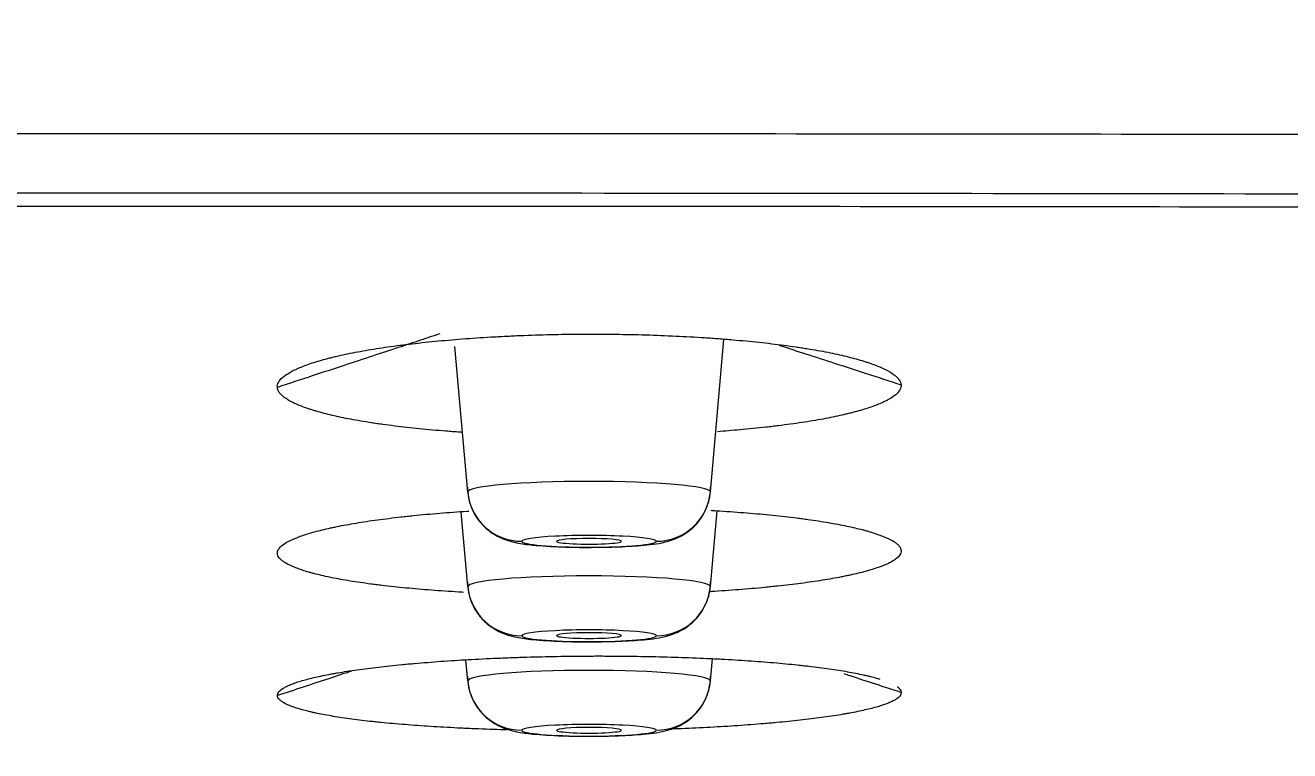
# Model space of a CAD drawing. Header units: millimetres. Extents: x 2433 to 4809, y -10272 to -6912.
# Drawn here: x 3193.61 to 3216.92, y -8008.77 to -7995.39 of the extents above; entities that cross this region are included whole.
import ezdxf

# ---------------------------------------------------------------- set-up
doc = ezdxf.new("R2010")
doc.units = ezdxf.units.MM
doc.layers.add('DIM', color=3, linetype='Continuous', lineweight=13)
doc.styles.add('ARIAL', font='arial.ttf')
doc.dimstyles.get("Standard").update_dxf_attribs({"dimtxt": 15, "dimasz": 15, "dimexe": 0.18, "dimexo": 0.0625, "dimgap": 4, "dimtad": 0, "dimtih": 1, "dimtoh": 1, "dimdec": 1, "dimdsep": 46, "dimtxsty": 'ARIAL', "dimcen": 0, "dimclrd": 3, "dimclre": 3, "dimclrt": 3, "dimadec": 0, "dimazin": 0, "dimtfac": 1, "dimtdec": 1, "dimtofl": 0, "dimtmove": 0, "dimatfit": 3, "dimfxl": 1, "dimtolj": 1, "dimtzin": 0, "dimarcsym": 0})

# ---------------------------------------------------------------- blocks, each defined once
blk = doc.blocks.new('*D42')
at = {"layer": 'Defpoints', "color": 0, "transparency": 16777216}
for p in [(3059.213, -8001.692), (3328.879, -8001.779), (3328.879, -8072.058)]:
    blk.add_point(p, dxfattribs=at)
at = {"layer": 'DIM', "color": 3, "lineweight": -2, "transparency": 16777216}
for p, q in [((3059.213, -8001.755), (3059.213, -8072.238)), ((3328.879, -8001.842), (3328.879, -8072.238)), ((3077.213, -8072.058), (3310.879, -8072.058)), ((3328.879, -8072.058), (3357.395, -8072.058))]:
    blk.add_line(p, q, dxfattribs=at)
at = {"layer": 'DIM', "color": 3, "transparency": 16777216}
for points in [[(3077.213, -8069.058), (3077.213, -8075.058), (3059.213, -8072.058)], [(3310.879, -8069.058), (3310.879, -8075.058), (3328.879, -8072.058)]]:
    blk.add_solid(points, dxfattribs=at)
at = {"layer": 'DIM', "color": 3, "transparency": 16777216, "insert": (3382.403, -8072.058), "char_height": 18, "attachment_point": 5, "style": 'ARIAL'}
blk.add_mtext('\\A1;270', dxfattribs=at)
blk = doc.blocks.new('*D43')
at = {"layer": 'Defpoints', "color": 0, "transparency": 16777216}
for p in [(3193.999, -7897.186), (3599.118, -9941.356), (3679.627, -9941.356)]:
    blk.add_point(p, dxfattribs=at)
at = {"layer": 'DIM', "color": 3, "lineweight": -2, "transparency": 16777216}
for p, q in [((3194.062, -7897.186), (3679.807, -7897.186)), ((3679.627, -7915.186), (3679.627, -8902.472)), ((3679.627, -9923.356), (3679.627, -8936.071)), ((3599.18, -9941.356), (3679.807, -9941.356))]:
    blk.add_line(p, q, dxfattribs=at)
at = {"layer": 'DIM', "color": 3, "transparency": 16777216}
for points in [[(3676.627, -7915.186), (3682.627, -7915.186), (3679.627, -7897.186)], [(3676.627, -9923.356), (3682.627, -9923.356), (3679.627, -9941.356)]]:
    blk.add_solid(points, dxfattribs=at)
at = {"layer": 'DIM', "color": 3, "transparency": 16777216, "insert": (3679.627, -8919.271), "char_height": 18, "attachment_point": 5, "style": 'ARIAL'}
blk.add_mtext('\\A1;(2280)', dxfattribs=at)

msp = doc.modelspace()

# ---------------------------------------------------------------- linework, layer by layer
at = {"linetype": 'Continuous', "lineweight": 18}
for p, q in [((3201.763, -8003.998), (3201.528, -8001.315)), ((3206.236, -8003.998), (3206.483, -8001.183)), ((3201.763, -8005.741), (3201.643, -8004.37)), ((3206.236, -8005.741), (3206.358, -8004.346)), ((3201.763, -8007.484), (3201.73, -8007.102)), ((3206.236, -8007.484), (3206.272, -8007.073))]:
    msp.add_line(p, q, dxfattribs=at)
at = {"linetype": 'Continuous', "lineweight": 13}
for centre, major_axis, ratio, start_param, end_param in [((3203.999, -8003.998), (-2.236, 0), 0.087156, 3.141593, 6.283185), ((3202.759, -8003.911), (1, 0), 0.996195, 3.228859, 4.712389), ((3205.239, -8003.911), (-1, 0), 0.996195, 1.570796, 3.054326), ((3203.999, -8004.907), (1.24, 0), 0.087156, 0, 3.141593), ((3203.999, -8004.907), (1.24, 0), 0.087156, 3.141593, 6.283185), ((3203.999, -8005.741), (-2.236, 0), 0.087156, 3.141593, 6.283185), ((3202.759, -8005.654), (1, 0), 0.996195, 3.228859, 4.712389), ((3205.239, -8005.654), (-1, 0), 0.996195, 1.570796, 3.054326), ((3203.999, -8006.65), (1.24, 0), 0.087156, 0, 3.141593), ((3203.999, -8006.65), (1.24, 0), 0.087156, 3.141593, 6.283185), ((3203.999, -8007.484), (-2.236, 0), 0.087156, 3.141593, 6.283185), ((3202.759, -8007.397), (1, 0), 0.996195, 3.228859, 4.712389), ((3205.239, -8007.397), (-1, 0), 0.996195, 1.570796, 3.054326), ((3203.999, -8008.394), (1.24, 0), 0.087156, 0, 3.141593), ((3203.999, -8008.394), (1.24, 0), 0.087156, 3.141593, 6.283185)]:
    msp.add_ellipse(centre, major_axis=major_axis, ratio=ratio, start_param=start_param, end_param=end_param, dxfattribs=at)
at = {"linetype": 'Continuous', "lineweight": 18}
for centre, start_param, end_param in [((3203.999, -8004.907), 3.141593, 6.283185), ((3203.999, -8004.907), 0, 3.141593), ((3203.999, -8006.647), 3.141593, 6.283185), ((3203.999, -8006.647), 0, 3.141593), ((3203.999, -8008.394), 3.141593, 6.283185), ((3203.999, -8008.394), 0, 3.141593)]:
    msp.add_ellipse(centre, major_axis=(-0.6, 0), ratio=0.087156, start_param=start_param, end_param=end_param, dxfattribs=at)
at = {"linetype": 'Continuous', "lineweight": 13}
for points, knots in [([(3098.068, -7997.718), (3100.061, -7997.706), (3102.054, -7997.691), (3106.041, -7997.665), (3108.035, -7997.652), (3114.018, -7997.616), (3118.008, -7997.593), (3129.983, -7997.531), (3137.971, -7997.496), (3153.953, -7997.439), (3161.946, -7997.418), (3177.941, -7997.389), (3185.941, -7997.381), (3201.937, -7997.38), (3209.935, -7997.386), (3225.928, -7997.411), (3233.925, -7997.431), (3249.91, -7997.484), (3257.898, -7997.518), (3269.871, -7997.578), (3273.861, -7997.6), (3279.845, -7997.635), (3281.839, -7997.647), (3285.826, -7997.673), (3287.82, -7997.687), (3289.813, -7997.699)], [0, 0, 0, 0, 0.03125, 0.03125, 0.0625, 0.0625, 0.125, 0.125, 0.25, 0.25, 0.375, 0.375, 0.5, 0.5, 0.625, 0.625, 0.75, 0.75, 0.875, 0.875, 0.9375, 0.9375, 0.96875, 0.96875, 1, 1, 1, 1]), ([(3289.738, -7998.806), (3289.731, -7998.806), (3289.711, -7998.806), (3289.669, -7998.806), (3289.607, -7998.805), (3289.524, -7998.805), (3289.421, -7998.804), (3289.297, -7998.803), (3289.153, -7998.802), (3288.987, -7998.801), (3288.802, -7998.8), (3288.596, -7998.798), (3288.369, -7998.797), (3288.121, -7998.795), (3287.853, -7998.794), (3287.565, -7998.792), (3287.256, -7998.79), (3286.926, -7998.787), (3286.576, -7998.785), (3286.205, -7998.783), (3285.813, -7998.78), (3285.401, -7998.777), (3284.968, -7998.775), (3284.515, -7998.772), (3284.041, -7998.769), (3283.547, -7998.765), (3283.031, -7998.762), (3282.496, -7998.759), (3281.939, -7998.755), (3281.363, -7998.752), (3280.765, -7998.748), (3280.147, -7998.744), (3279.508, -7998.74), (3278.849, -7998.736), (3278.169, -7998.732), (3277.468, -7998.728), (3276.747, -7998.724), (3276.005, -7998.719), (3275.242, -7998.715), (3274.459, -7998.711), (3273.655, -7998.706), (3272.831, -7998.701), (3271.986, -7998.697), (3271.12, -7998.692), (3270.234, -7998.687), (3269.327, -7998.682), (3268.399, -7998.677), (3267.451, -7998.672), (3266.482, -7998.667), (3265.492, -7998.662), (3264.482, -7998.657), (3263.451, -7998.652), (3261.251, -7998.641), (3257.958, -7998.626), (3253.646, -7998.607), (3249.541, -7998.59), (3245.643, -7998.575), (3239.535, -7998.554), (3230.871, -7998.528), (3219.302, -7998.503), (3206.899, -7998.487), (3193.878, -7998.482), (3180.837, -7998.49), (3168.372, -7998.509), (3156.866, -7998.536), (3148.365, -7998.563), (3142.253, -7998.586), (3137.91, -7998.603), (3132.674, -7998.626), (3128.418, -7998.646), (3125.451, -7998.661), (3124.082, -7998.668), (3122.748, -7998.675), (3121.449, -7998.682), (3120.185, -7998.688), (3118.957, -7998.695), (3117.764, -7998.702), (3116.606, -7998.708), (3115.484, -7998.715), (3114.397, -7998.721), (3113.345, -7998.727), (3112.329, -7998.733), (3111.347, -7998.739), (3110.401, -7998.745), (3109.49, -7998.751), (3108.615, -7998.756), (3107.774, -7998.761), (3106.969, -7998.767), (3106.199, -7998.771), (3105.464, -7998.776), (3104.765, -7998.781), (3104.1, -7998.785), (3103.471, -7998.789), (3102.877, -7998.793), (3102.318, -7998.797), (3101.795, -7998.8), (3101.306, -7998.804), (3100.853, -7998.807), (3100.435, -7998.81), (3100.052, -7998.812), (3099.704, -7998.815), (3099.391, -7998.817), (3099.114, -7998.819), (3098.872, -7998.82), (3098.665, -7998.822), (3098.493, -7998.823), (3098.356, -7998.824), (3098.254, -7998.825), (3098.188, -7998.825), (3098.155, -7998.826), (3098.145, -7998.826)], [0, 0, 0, 0, 0.00011, 0.000328, 0.000653, 0.001086, 0.001627, 0.002275, 0.003031, 0.003894, 0.004865, 0.005944, 0.007131, 0.008425, 0.009827, 0.011336, 0.012953, 0.014678, 0.01651, 0.01845, 0.020497, 0.022652, 0.024915, 0.027286, 0.029764, 0.03235, 0.035043, 0.037844, 0.040753, 0.043769, 0.046893, 0.050125, 0.053464, 0.056911, 0.060465, 0.064127, 0.067897, 0.071775, 0.07576, 0.079853, 0.084053, 0.088361, 0.092777, 0.0973, 0.101931, 0.10667, 0.111516, 0.11647, 0.121531, 0.126701, 0.131977, 0.137362, 0.142854, 0.166443, 0.188951, 0.210378, 0.230724, 0.249989, 0.305985, 0.366316, 0.430982, 0.499982, 0.569953, 0.634944, 0.694953, 0.74998, 0.767983, 0.79065, 0.817983, 0.849981, 0.857318, 0.86447, 0.871439, 0.878224, 0.884825, 0.891243, 0.897476, 0.903525, 0.909391, 0.915072, 0.92057, 0.925883, 0.931013, 0.935959, 0.940721, 0.945299, 0.949693, 0.953903, 0.957929, 0.961772, 0.96543, 0.968905, 0.972196, 0.975302, 0.978225, 0.980964, 0.983519, 0.98589, 0.988078, 0.990081, 0.9919, 0.993536, 0.994988, 0.996256, 0.997339, 0.998239, 0.998955, 0.999487, 0.999836, 1, 1, 1, 1]), ([(3201.25, -8001.079), (3201.131, -8001.118), (3200.875, -8001.203), (3200.462, -8001.34), (3199.991, -8001.495), (3199.463, -8001.669), (3198.877, -8001.862), (3198.467, -8001.997), (3198.253, -8002.068)], [0, 0, 0, 0, 0.118713, 0.256608, 0.413684, 0.589941, 0.78538, 1, 1, 1, 1]), ([(3207.506, -8001.29), (3207.511, -8001.292), (3207.672, -8001.344), (3208.01, -8001.454), (3208.539, -8001.625), (3209.126, -8001.816), (3209.536, -8001.949), (3209.751, -8002.019)], [0, 0, 0, 0, 0.005912, 0.215966, 0.451666, 0.713011, 1, 1, 1, 1]), ([(3199.618, -8007.304), (3199.479, -8007.35), (3199.024, -8007.5), (3198.569, -8007.651), (3198.254, -8007.755)], [0, 0, 0, 0, 0.306434, 1, 1, 1, 1]), ([(3208.698, -8007.349), (3208.734, -8007.361), (3209.086, -8007.476), (3209.438, -8007.591), (3209.754, -8007.695)], [0, 0, 0, 0, 0.101137, 1, 1, 1, 1])]:
    msp.add_open_spline(points, degree=3, knots=knots, dxfattribs=at)
at = {"linetype": 'Continuous', "lineweight": 18}
for points, knots in [([(3098.25, -7999.029), (3098.255, -7999.029), (3098.269, -7999.029), (3098.293, -7999.028), (3098.323, -7999.028), (3098.359, -7999.028), (3098.403, -7999.028), (3098.452, -7999.027), (3098.508, -7999.027), (3098.571, -7999.026), (3098.64, -7999.026), (3098.716, -7999.025), (3098.798, -7999.025), (3098.887, -7999.024), (3098.982, -7999.024), (3099.084, -7999.023), (3099.192, -7999.022), (3099.307, -7999.021), (3099.428, -7999.021), (3099.556, -7999.02), (3099.69, -7999.019), (3099.831, -7999.018), (3099.979, -7999.017), (3100.133, -7999.016), (3100.293, -7999.015), (3100.46, -7999.014), (3100.633, -7999.013), (3100.813, -7999.012), (3101, -7999.011), (3101.193, -7999.01), (3101.392, -7999.009), (3101.598, -7999.008), (3101.811, -7999.006), (3102.03, -7999.005), (3102.255, -7999.004), (3102.487, -7999.002), (3102.726, -7999.001), (3102.971, -7999), (3103.223, -7998.998), (3103.481, -7998.996), (3103.745, -7998.995), (3104.016, -7998.993), (3104.294, -7998.992), (3104.578, -7998.99), (3104.869, -7998.988), (3105.166, -7998.987), (3105.47, -7998.985), (3105.78, -7998.983), (3106.097, -7998.981), (3106.42, -7998.979), (3106.75, -7998.978), (3107.086, -7998.976), (3107.429, -7998.974), (3107.778, -7998.972), (3108.134, -7998.97), (3108.496, -7998.968), (3108.865, -7998.966), (3109.24, -7998.963), (3109.622, -7998.961), (3110.011, -7998.959), (3110.405, -7998.957), (3110.807, -7998.955), (3111.215, -7998.953), (3111.629, -7998.95), (3112.05, -7998.948), (3112.478, -7998.946), (3112.912, -7998.943), (3113.353, -7998.941), (3113.8, -7998.939), (3114.253, -7998.936), (3114.713, -7998.934), (3115.18, -7998.931), (3115.653, -7998.929), (3116.133, -7998.926), (3116.619, -7998.924), (3117.112, -7998.921), (3117.611, -7998.919), (3118.117, -7998.916), (3118.63, -7998.914), (3119.148, -7998.911), (3119.674, -7998.909), (3120.206, -7998.906), (3120.744, -7998.903), (3121.289, -7998.901), (3121.841, -7998.898), (3122.399, -7998.895), (3122.964, -7998.893), (3123.535, -7998.89), (3124.112, -7998.887), (3124.697, -7998.885), (3125.287, -7998.882), (3125.885, -7998.879), (3126.488, -7998.876), (3127.099, -7998.874), (3127.716, -7998.871), (3128.339, -7998.868), (3128.969, -7998.865), (3129.606, -7998.863), (3130.249, -7998.86), (3130.898, -7998.857), (3131.554, -7998.854), (3132.217, -7998.852), (3132.886, -7998.849), (3133.562, -7998.846), (3134.244, -7998.844), (3134.933, -7998.841), (3135.628, -7998.838), (3136.33, -7998.835), (3137.039, -7998.833), (3137.754, -7998.83), (3138.475, -7998.827), (3139.203, -7998.825), (3139.938, -7998.822), (3140.679, -7998.819), (3141.427, -7998.817), (3142.181, -7998.814), (3142.942, -7998.811), (3143.709, -7998.809), (3144.483, -7998.806), (3145.264, -7998.803), (3149.2, -7998.791), (3156.18, -7998.771), (3166.091, -7998.748), (3175.669, -7998.733), (3184.914, -7998.724), (3194.759, -7998.72), (3205.449, -7998.723), (3217.225, -7998.735), (3229.395, -7998.757), (3240.926, -7998.787), (3251.493, -7998.823), (3259.753, -7998.855), (3266.67, -7998.886), (3271.953, -7998.912), (3276.19, -7998.934), (3279.343, -7998.951), (3281.9, -7998.965), (3283.906, -7998.977), (3285.339, -7998.985), (3286.198, -7998.99), (3286.923, -7998.994), (3287.481, -7998.998), (3287.838, -7999), (3288.096, -7999.001), (3288.255, -7999.002), (3288.349, -7999.003), (3288.412, -7999.003), (3288.477, -7999.004), (3288.54, -7999.004), (3288.604, -7999.004), (3288.666, -7999.005), (3288.728, -7999.005), (3288.79, -7999.005), (3288.851, -7999.006), (3288.911, -7999.006), (3288.97, -7999.006), (3289.029, -7999.007), (3289.088, -7999.007), (3289.145, -7999.007), (3289.202, -7999.008), (3289.259, -7999.008), (3289.314, -7999.008), (3289.37, -7999.008), (3289.424, -7999.009), (3289.478, -7999.009), (3289.531, -7999.009), (3289.584, -7999.009), (3289.619, -7999.009), (3289.636, -7999.009)], [0, 0, 0, 0, 0.00009, 0.000214, 0.000373, 0.000565, 0.000792, 0.001052, 0.001347, 0.001676, 0.002038, 0.002435, 0.002866, 0.003331, 0.003831, 0.004364, 0.004931, 0.005533, 0.006168, 0.006838, 0.007542, 0.008279, 0.009051, 0.009857, 0.010697, 0.011572, 0.01248, 0.013422, 0.014398, 0.015409, 0.016453, 0.017532, 0.018645, 0.019791, 0.020972, 0.022187, 0.023436, 0.024719, 0.026036, 0.027387, 0.028773, 0.030192, 0.031646, 0.033133, 0.034655, 0.03621, 0.0378, 0.039424, 0.041082, 0.042774, 0.0445, 0.04626, 0.048054, 0.049882, 0.051745, 0.053641, 0.055572, 0.057536, 0.059535, 0.061568, 0.063634, 0.065735, 0.06787, 0.070039, 0.072242, 0.074479, 0.076751, 0.079056, 0.081395, 0.083769, 0.086176, 0.088618, 0.091093, 0.093603, 0.096147, 0.098725, 0.101337, 0.103983, 0.106663, 0.109377, 0.112125, 0.114907, 0.117724, 0.120574, 0.123459, 0.126377, 0.12933, 0.132317, 0.135337, 0.138392, 0.141481, 0.144604, 0.147761, 0.150952, 0.154177, 0.157437, 0.16073, 0.164057, 0.167419, 0.170814, 0.174244, 0.177708, 0.181205, 0.184737, 0.188303, 0.191903, 0.195537, 0.199205, 0.202907, 0.206644, 0.210414, 0.214218, 0.218057, 0.221929, 0.225836, 0.229776, 0.233751, 0.23776, 0.241803, 0.24588, 0.249991, 0.303491, 0.355239, 0.405237, 0.453486, 0.499984, 0.559382, 0.620846, 0.684379, 0.749981, 0.801489, 0.849982, 0.879494, 0.909989, 0.932861, 0.945993, 0.959494, 0.972996, 0.977496, 0.981997, 0.986498, 0.988888, 0.990758, 0.992108, 0.992938, 0.993249, 0.99359, 0.993928, 0.994262, 0.994594, 0.994922, 0.995247, 0.995568, 0.995886, 0.996201, 0.996513, 0.996822, 0.997127, 0.997429, 0.997728, 0.998023, 0.998315, 0.998604, 0.99889, 0.999172, 0.999451, 0.999727, 1, 1, 1, 1]), ([(3198.253, -8002.068), (3198.25, -8002.037), (3198.257, -8002.006), (3198.29, -8001.944), (3198.341, -8001.883), (3198.429, -8001.822), (3198.508, -8001.777), (3198.537, -8001.761), (3198.598, -8001.732), (3198.631, -8001.717), (3198.735, -8001.673), (3198.812, -8001.645), (3198.983, -8001.589), (3199.077, -8001.562), (3199.204, -8001.528), (3199.23, -8001.522), (3199.283, -8001.508), (3199.31, -8001.502), (3199.393, -8001.482), (3199.45, -8001.47), (3199.625, -8001.432), (3199.749, -8001.408), (3200.01, -8001.363), (3200.147, -8001.341), (3200.362, -8001.31), (3200.436, -8001.3), (3200.548, -8001.285), (3200.586, -8001.281), (3200.663, -8001.271), (3200.702, -8001.267), (3200.898, -8001.244), (3201.058, -8001.227), (3201.388, -8001.195), (3201.556, -8001.181), (3201.901, -8001.155), (3202.077, -8001.144), (3202.302, -8001.131), (3202.347, -8001.129), (3202.438, -8001.124), (3202.484, -8001.122), (3202.621, -8001.115), (3202.713, -8001.111), (3202.989, -8001.101), (3203.174, -8001.095), (3203.546, -8001.087), (3203.733, -8001.085), (3204.015, -8001.083), (3204.11, -8001.083), (3204.251, -8001.084), (3204.299, -8001.084), (3204.394, -8001.085), (3204.441, -8001.086), (3204.677, -8001.089), (3204.864, -8001.093), (3205.233, -8001.104), (3205.416, -8001.111), (3205.776, -8001.128), (3205.954, -8001.138), (3206.174, -8001.152), (3206.218, -8001.155), (3206.306, -8001.161), (3206.436, -8001.171), (3206.563, -8001.181), (3206.814, -8001.203), (3206.976, -8001.218), (3207.291, -8001.252), (3207.443, -8001.27), (3207.664, -8001.299), (3207.736, -8001.309), (3207.843, -8001.325), (3207.878, -8001.33), (3207.948, -8001.341), (3207.982, -8001.346), (3208.151, -8001.373), (3208.278, -8001.396), (3208.518, -8001.444), (3208.744, -8001.493), (3208.94, -8001.546), (3209.054, -8001.581), (3209.076, -8001.588), (3209.12, -8001.601), (3209.183, -8001.622), (3209.242, -8001.644), (3209.353, -8001.686), (3209.419, -8001.715), (3209.533, -8001.774), (3209.581, -8001.804), (3209.641, -8001.849), (3209.659, -8001.864), (3209.69, -8001.895), (3209.703, -8001.91), (3209.736, -8001.957), (3209.748, -8001.987), (3209.751, -8002.019)], [0, 0, 0, 0, 0.03125, 0.03125, 0.0625, 0.09375, 0.09375, 0.109375, 0.109375, 0.125, 0.125, 0.15625, 0.15625, 0.1875, 0.1875, 0.195313, 0.195313, 0.203125, 0.203125, 0.21875, 0.21875, 0.25, 0.25, 0.28125, 0.28125, 0.296875, 0.296875, 0.304688, 0.304688, 0.3125, 0.3125, 0.34375, 0.34375, 0.375, 0.375, 0.40625, 0.40625, 0.414063, 0.414063, 0.421875, 0.421875, 0.4375, 0.4375, 0.46875, 0.46875, 0.5, 0.5, 0.515625, 0.515625, 0.523438, 0.523438, 0.53125, 0.53125, 0.5625, 0.5625, 0.59375, 0.59375, 0.625, 0.625, 0.632813, 0.632813, 0.640625, 0.65625, 0.65625, 0.6875, 0.6875, 0.71875, 0.71875, 0.734375, 0.734375, 0.742188, 0.742188, 0.75, 0.75, 0.78125, 0.78125, 0.8125, 0.84375, 0.84375, 0.851563, 0.851563, 0.859375, 0.875, 0.875, 0.90625, 0.90625, 0.9375, 0.9375, 0.953125, 0.953125, 0.96875, 0.96875, 1, 1, 1, 1]), ([(3201.658, -8002.898), (3201.643, -8002.897), (3201.541, -8002.89), (3201.442, -8002.882), (3201.191, -8002.862), (3201.029, -8002.848), (3200.714, -8002.816), (3200.562, -8002.799), (3200.34, -8002.771), (3200.268, -8002.762), (3200.161, -8002.747), (3200.126, -8002.742), (3200.056, -8002.732), (3200.022, -8002.727), (3199.853, -8002.701), (3199.726, -8002.679), (3199.485, -8002.633), (3199.372, -8002.609), (3199.161, -8002.56), (3199.062, -8002.534), (3198.949, -8002.501), (3198.926, -8002.494), (3198.883, -8002.481), (3198.819, -8002.46), (3198.76, -8002.439), (3198.649, -8002.398), (3198.584, -8002.369), (3198.47, -8002.312), (3198.421, -8002.282), (3198.362, -8002.237), (3198.344, -8002.222), (3198.313, -8002.192), (3198.3, -8002.176), (3198.267, -8002.13), (3198.255, -8002.099), (3198.253, -8002.068)], [0, 0, 0, 0, 0.007551, 0.050701, 0.050701, 0.137001, 0.137001, 0.223301, 0.223301, 0.266451, 0.266451, 0.288026, 0.288026, 0.309601, 0.309601, 0.395901, 0.395901, 0.482201, 0.482201, 0.568501, 0.568501, 0.590076, 0.590076, 0.61165, 0.6548, 0.6548, 0.7411, 0.7411, 0.8274, 0.8274, 0.87055, 0.87055, 0.9137, 0.9137, 1, 1, 1, 1]), ([(3209.751, -8002.019), (3209.753, -8002.05), (3209.746, -8002.08), (3209.713, -8002.141), (3209.688, -8002.172), (3209.618, -8002.232), (3209.574, -8002.262), (3209.495, -8002.306), (3209.466, -8002.321), (3209.405, -8002.35), (3209.372, -8002.364), (3209.268, -8002.407), (3209.191, -8002.435), (3209.019, -8002.489), (3208.925, -8002.515), (3208.798, -8002.547), (3208.772, -8002.554), (3208.719, -8002.566), (3208.691, -8002.573), (3208.609, -8002.592), (3208.552, -8002.604), (3208.376, -8002.64), (3208.253, -8002.663), (3207.992, -8002.706), (3207.855, -8002.727), (3207.64, -8002.756), (3207.566, -8002.766), (3207.454, -8002.78), (3207.416, -8002.785), (3207.339, -8002.794), (3207.3, -8002.798), (3207.104, -8002.82), (3206.944, -8002.836), (3206.644, -8002.863), (3206.506, -8002.874), (3206.366, -8002.885)], [0, 0, 0, 0, 0.084588, 0.084588, 0.169176, 0.169176, 0.253764, 0.253764, 0.296058, 0.296058, 0.338352, 0.338352, 0.42294, 0.42294, 0.507528, 0.507528, 0.528675, 0.528675, 0.549822, 0.549822, 0.592116, 0.592116, 0.676704, 0.676704, 0.761293, 0.761293, 0.803587, 0.803587, 0.824734, 0.824734, 0.845881, 0.845881, 0.930469, 0.930469, 1, 1, 1, 1]), ([(3201.759, -8003.911), (3201.761, -8004.049), (3201.805, -8004.273), (3201.969, -8004.548), (3202.156, -8004.726), (3202.344, -8004.837), (3202.517, -8004.901), (3202.713, -8004.948), (3202.993, -8004.985), (3203.45, -8005.011), (3203.852, -8005.022), (3204.029, -8005.019), (3204.038, -8005.019)], [0, 0, 0, 0, 0.122527, 0.215408, 0.294634, 0.364592, 0.427727, 0.496738, 0.634659, 0.831916, 0.991471, 1, 1, 1, 1]), ([(3204.038, -8005.019), (3204.216, -8005.018), (3204.561, -8005.013), (3205.065, -8004.978), (3205.354, -8004.946), (3205.702, -8004.822), (3205.964, -8004.633), (3206.164, -8004.344), (3206.233, -8004.087), (3206.239, -8003.939), (3206.239, -8003.911)], [0, 0, 0, 0, 0.162675, 0.337768, 0.550867, 0.638384, 0.752048, 0.857541, 0.972916, 1, 1, 1, 1]), ([(3198.253, -8005.133), (3198.251, -8005.106), (3198.259, -8005.079), (3198.294, -8005.025), (3198.32, -8004.999), (3198.391, -8004.946), (3198.435, -8004.919), (3198.543, -8004.867), (3198.605, -8004.841), (3198.745, -8004.79), (3198.823, -8004.766), (3198.996, -8004.717), (3199.09, -8004.693), (3199.219, -8004.664), (3199.245, -8004.659), (3199.298, -8004.647), (3199.326, -8004.641), (3199.409, -8004.624), (3199.466, -8004.613), (3199.642, -8004.581), (3199.767, -8004.56), (3200.029, -8004.52), (3200.166, -8004.502), (3200.382, -8004.475), (3200.456, -8004.466), (3200.569, -8004.453), (3200.607, -8004.449), (3200.684, -8004.441), (3200.723, -8004.437), (3200.92, -8004.417), (3201.081, -8004.402), (3201.41, -8004.375), (3201.579, -8004.362), (3201.763, -8004.35), (3201.774, -8004.349), (3201.785, -8004.349)], [0, 0, 0, 0, 0.082891, 0.082891, 0.165782, 0.165782, 0.248674, 0.248674, 0.331565, 0.331565, 0.414456, 0.414456, 0.497347, 0.497347, 0.51807, 0.51807, 0.538793, 0.538793, 0.580239, 0.580239, 0.66313, 0.66313, 0.746021, 0.746021, 0.787467, 0.787467, 0.80819, 0.80819, 0.828912, 0.828912, 0.911804, 0.911804, 0.994695, 0.994695, 1, 1, 1, 1]), ([(3206.245, -8004.336), (3206.258, -8004.337), (3206.27, -8004.338), (3206.326, -8004.341), (3206.456, -8004.349), (3206.583, -8004.358), (3206.833, -8004.376), (3206.995, -8004.389), (3207.309, -8004.418), (3207.461, -8004.433), (3207.681, -8004.458), (3207.754, -8004.467), (3207.86, -8004.48), (3207.895, -8004.485), (3207.964, -8004.494), (3207.998, -8004.499), (3208.167, -8004.522), (3208.293, -8004.542), (3208.533, -8004.583), (3208.757, -8004.625), (3208.953, -8004.671), (3209.066, -8004.7), (3209.088, -8004.706), (3209.131, -8004.718), (3209.194, -8004.736), (3209.252, -8004.755), (3209.362, -8004.791), (3209.427, -8004.816), (3209.54, -8004.867), (3209.588, -8004.893), (3209.637, -8004.925), (3209.647, -8004.932), (3209.664, -8004.945), (3209.672, -8004.952), (3209.695, -8004.972), (3209.708, -8004.985), (3209.739, -8005.025), (3209.751, -8005.051), (3209.753, -8005.078)], [0, 0, 0, 0, 0.00609, 0.00609, 0.027237, 0.069531, 0.069531, 0.154119, 0.154119, 0.238707, 0.238707, 0.281001, 0.281001, 0.302148, 0.302148, 0.323296, 0.323296, 0.407884, 0.407884, 0.492472, 0.57706, 0.57706, 0.598207, 0.598207, 0.619354, 0.661648, 0.661648, 0.746236, 0.746236, 0.830824, 0.830824, 0.851971, 0.851971, 0.873118, 0.873118, 0.915412, 0.915412, 1, 1, 1, 1]), ([(3209.753, -8005.078), (3209.754, -8005.105), (3209.747, -8005.132), (3209.712, -8005.185), (3209.686, -8005.211), (3209.633, -8005.25), (3209.613, -8005.263), (3209.579, -8005.282), (3209.567, -8005.289), (3209.543, -8005.302), (3209.53, -8005.308), (3209.463, -8005.34), (3209.401, -8005.366), (3209.26, -8005.415), (3209.182, -8005.439), (3209.009, -8005.486), (3208.914, -8005.509), (3208.786, -8005.537), (3208.759, -8005.542), (3208.706, -8005.553), (3208.678, -8005.559), (3208.595, -8005.575), (3208.538, -8005.586), (3208.362, -8005.617), (3208.237, -8005.637), (3207.976, -8005.675), (3207.838, -8005.693), (3207.622, -8005.719), (3207.548, -8005.727), (3207.435, -8005.739), (3207.397, -8005.743), (3207.32, -8005.751), (3207.281, -8005.755), (3207.085, -8005.774), (3206.924, -8005.788), (3206.594, -8005.814), (3206.426, -8005.826), (3206.249, -8005.837), (3206.244, -8005.837), (3206.24, -8005.838)], [0, 0, 0, 0, 0.083153, 0.083153, 0.166306, 0.166306, 0.207883, 0.207883, 0.228671, 0.228671, 0.24946, 0.24946, 0.332613, 0.332613, 0.415766, 0.415766, 0.498919, 0.498919, 0.519707, 0.519707, 0.540496, 0.540496, 0.582072, 0.582072, 0.665225, 0.665225, 0.748379, 0.748379, 0.789955, 0.789955, 0.810743, 0.810743, 0.831532, 0.831532, 0.914685, 0.914685, 0.997838, 0.997838, 1, 1, 1, 1]), ([(3201.682, -8005.85), (3201.653, -8005.848), (3201.538, -8005.841), (3201.424, -8005.834), (3201.174, -8005.817), (3201.012, -8005.804), (3200.698, -8005.777), (3200.546, -8005.763), (3200.326, -8005.739), (3200.253, -8005.731), (3200.147, -8005.718), (3200.112, -8005.714), (3200.042, -8005.705), (3200.008, -8005.701), (3199.84, -8005.678), (3199.713, -8005.66), (3199.474, -8005.62), (3199.361, -8005.6), (3199.151, -8005.557), (3199.053, -8005.535), (3198.94, -8005.506), (3198.917, -8005.501), (3198.874, -8005.489), (3198.811, -8005.471), (3198.753, -8005.454), (3198.643, -8005.418), (3198.578, -8005.393), (3198.465, -8005.343), (3198.417, -8005.318), (3198.368, -8005.285), (3198.359, -8005.279), (3198.341, -8005.266), (3198.333, -8005.259), (3198.31, -8005.239), (3198.298, -8005.226), (3198.266, -8005.186), (3198.255, -8005.16), (3198.253, -8005.133)], [0, 0, 0, 0, 0.014567, 0.057412, 0.057412, 0.143102, 0.143102, 0.228792, 0.228792, 0.271637, 0.271637, 0.293059, 0.293059, 0.314482, 0.314482, 0.400171, 0.400171, 0.485861, 0.485861, 0.571551, 0.571551, 0.592973, 0.592973, 0.614396, 0.657241, 0.657241, 0.742931, 0.742931, 0.82862, 0.82862, 0.850043, 0.850043, 0.871465, 0.871465, 0.91431, 0.91431, 1, 1, 1, 1]), ([(3201.759, -8005.654), (3201.761, -8005.792), (3201.805, -8006.016), (3201.969, -8006.291), (3202.156, -8006.469), (3202.344, -8006.58), (3202.517, -8006.644), (3202.713, -8006.691), (3202.993, -8006.728), (3203.45, -8006.755), (3203.852, -8006.765), (3204.029, -8006.762), (3204.038, -8006.762)], [0, 0, 0, 0, 0.122527, 0.215408, 0.294634, 0.364592, 0.427727, 0.496738, 0.634659, 0.831916, 0.991471, 1, 1, 1, 1]), ([(3204.038, -8006.762), (3204.216, -8006.761), (3204.561, -8006.756), (3205.065, -8006.721), (3205.354, -8006.689), (3205.702, -8006.565), (3205.964, -8006.376), (3206.164, -8006.087), (3206.233, -8005.831), (3206.239, -8005.683), (3206.239, -8005.654)], [0, 0, 0, 0, 0.162675, 0.337768, 0.550867, 0.638384, 0.752048, 0.857541, 0.972916, 1, 1, 1, 1]), ([(3198.254, -8007.755), (3198.253, -8007.732), (3198.261, -8007.709), (3198.297, -8007.664), (3198.324, -8007.642), (3198.379, -8007.608), (3198.399, -8007.597), (3198.444, -8007.574), (3198.469, -8007.563), (3198.551, -8007.53), (3198.614, -8007.508), (3198.755, -8007.465), (3198.834, -8007.444), (3199.008, -8007.403), (3199.103, -8007.383), (3199.233, -8007.358), (3199.259, -8007.353), (3199.313, -8007.343), (3199.34, -8007.338), (3199.424, -8007.324), (3199.481, -8007.314), (3199.659, -8007.287), (3199.784, -8007.269), (3200.047, -8007.235), (3200.185, -8007.219), (3200.402, -8007.196), (3200.476, -8007.189), (3200.589, -8007.178), (3200.627, -8007.174), (3200.705, -8007.167), (3200.744, -8007.164), (3200.941, -8007.147), (3201.102, -8007.134), (3201.432, -8007.11), (3201.601, -8007.1), (3201.947, -8007.08), (3202.124, -8007.071), (3202.349, -8007.062), (3202.395, -8007.06), (3202.486, -8007.056), (3202.532, -8007.055), (3202.669, -8007.05), (3202.761, -8007.046), (3203.037, -8007.038), (3203.222, -8007.034), (3203.594, -8007.027), (3203.781, -8007.025), (3204.063, -8007.024), (3204.157, -8007.023), (3204.299, -8007.024), (3204.346, -8007.024), (3204.441, -8007.024), (3204.488, -8007.024), (3204.724, -8007.026), (3204.91, -8007.029), (3205.278, -8007.036), (3205.46, -8007.041), (3205.82, -8007.053), (3205.997, -8007.06), (3206.217, -8007.07), (3206.26, -8007.072), (3206.347, -8007.076), (3206.477, -8007.083), (3206.603, -8007.09), (3206.853, -8007.105), (3207.014, -8007.116), (3207.328, -8007.14), (3207.479, -8007.153), (3207.699, -8007.173), (3207.771, -8007.181), (3207.877, -8007.192), (3207.912, -8007.196), (3207.981, -8007.203), (3208.015, -8007.207), (3208.183, -8007.227), (3208.309, -8007.243), (3208.547, -8007.277), (3208.77, -8007.313), (3208.965, -8007.351), (3209.077, -8007.376), (3209.099, -8007.381), (3209.142, -8007.391), (3209.205, -8007.406), (3209.262, -8007.422), (3209.321, -8007.438), (3209.342, -8007.444), (3209.362, -8007.451)], [0, 0, 0, 0, 0.035337, 0.035337, 0.070674, 0.070674, 0.088342, 0.088342, 0.106011, 0.106011, 0.141348, 0.141348, 0.176685, 0.176685, 0.212022, 0.212022, 0.220856, 0.220856, 0.22969, 0.22969, 0.247359, 0.247359, 0.282695, 0.282695, 0.318032, 0.318032, 0.335701, 0.335701, 0.344535, 0.344535, 0.353369, 0.353369, 0.388706, 0.388706, 0.424043, 0.424043, 0.45938, 0.45938, 0.468214, 0.468214, 0.477049, 0.477049, 0.494717, 0.494717, 0.530054, 0.530054, 0.565391, 0.565391, 0.583059, 0.583059, 0.591894, 0.591894, 0.600728, 0.600728, 0.636065, 0.636065, 0.671402, 0.671402, 0.706739, 0.706739, 0.715573, 0.715573, 0.724407, 0.742076, 0.742076, 0.777413, 0.777413, 0.81275, 0.81275, 0.830418, 0.830418, 0.839252, 0.839252, 0.848086, 0.848086, 0.883423, 0.883423, 0.91876, 0.954097, 0.954097, 0.962932, 0.962932, 0.971766, 0.989434, 0.989434, 1, 1, 1, 1]), ([(3201.759, -8007.397), (3201.761, -8007.535), (3201.805, -8007.759), (3201.969, -8008.034), (3202.156, -8008.212), (3202.344, -8008.323), (3202.517, -8008.387), (3202.713, -8008.434), (3202.993, -8008.471), (3203.45, -8008.498), (3203.852, -8008.508), (3204.029, -8008.505), (3204.038, -8008.505)], [0, 0, 0, 0, 0.122527, 0.215408, 0.294634, 0.364592, 0.427727, 0.496738, 0.634659, 0.831916, 0.991471, 1, 1, 1, 1]), ([(3204.038, -8008.505), (3204.216, -8008.505), (3204.561, -8008.499), (3205.065, -8008.464), (3205.354, -8008.432), (3205.702, -8008.308), (3205.964, -8008.119), (3206.164, -8007.83), (3206.233, -8007.574), (3206.239, -8007.426), (3206.239, -8007.397)], [0, 0, 0, 0, 0.162675, 0.337768, 0.550867, 0.638384, 0.752048, 0.857541, 0.972916, 1, 1, 1, 1]), ([(3209.681, -8007.59), (3209.682, -8007.591), (3209.684, -8007.592), (3209.7, -8007.604), (3209.712, -8007.616), (3209.743, -8007.649), (3209.753, -8007.672), (3209.754, -8007.695)], [0, 0, 0, 0, 0.027551, 0.027551, 0.3517, 0.3517, 1, 1, 1, 1]), ([(3202.481, -8008.387), (3202.444, -8008.386), (3202.406, -8008.385), (3202.19, -8008.378), (3202.012, -8008.372), (3201.793, -8008.363), (3201.749, -8008.361), (3201.662, -8008.357), (3201.533, -8008.35), (3201.406, -8008.344), (3201.157, -8008.33), (3200.995, -8008.319), (3200.682, -8008.297), (3200.531, -8008.285), (3200.311, -8008.265), (3200.238, -8008.258), (3200.132, -8008.247), (3200.097, -8008.244), (3200.028, -8008.237), (3199.858, -8008.218), (3199.7, -8008.198), (3199.462, -8008.166), (3199.35, -8008.148), (3199.14, -8008.113), (3199.043, -8008.094), (3198.93, -8008.07), (3198.908, -8008.065), (3198.866, -8008.055), (3198.803, -8008.041), (3198.745, -8008.026), (3198.636, -8007.995), (3198.572, -8007.975), (3198.46, -8007.933), (3198.413, -8007.911), (3198.364, -8007.884), (3198.355, -8007.878), (3198.338, -8007.867), (3198.33, -8007.862), (3198.308, -8007.845), (3198.296, -8007.834), (3198.265, -8007.8), (3198.255, -8007.778), (3198.254, -8007.755)], [0, 0, 0, 0, 0.015673, 0.015673, 0.091391, 0.091391, 0.11032, 0.11032, 0.12925, 0.167108, 0.167108, 0.242826, 0.242826, 0.318543, 0.318543, 0.356402, 0.356402, 0.375331, 0.375331, 0.394261, 0.469978, 0.469978, 0.545695, 0.545695, 0.621413, 0.621413, 0.640342, 0.640342, 0.659272, 0.69713, 0.69713, 0.772848, 0.772848, 0.848565, 0.848565, 0.867495, 0.867495, 0.886424, 0.886424, 0.924283, 0.924283, 1, 1, 1, 1]), ([(3209.754, -8007.695), (3209.756, -8007.717), (3209.747, -8007.74), (3209.711, -8007.785), (3209.684, -8007.807), (3209.629, -8007.84), (3209.609, -8007.851), (3209.575, -8007.868), (3209.563, -8007.873), (3209.538, -8007.884), (3209.525, -8007.889), (3209.457, -8007.917), (3209.394, -8007.938), (3209.252, -8007.98), (3209.173, -8008), (3208.999, -8008.04), (3208.903, -8008.06), (3208.774, -8008.083), (3208.747, -8008.088), (3208.693, -8008.097), (3208.666, -8008.102), (3208.582, -8008.116), (3208.525, -8008.125), (3208.347, -8008.152), (3208.223, -8008.169), (3207.96, -8008.201), (3207.821, -8008.217), (3207.604, -8008.239), (3207.53, -8008.246), (3207.417, -8008.256), (3207.379, -8008.26), (3207.301, -8008.266), (3207.262, -8008.27), (3207.066, -8008.286), (3206.905, -8008.298), (3206.574, -8008.321), (3206.405, -8008.331), (3206.06, -8008.349), (3205.883, -8008.358), (3205.658, -8008.367), (3205.612, -8008.369), (3205.549, -8008.371), (3205.531, -8008.372), (3205.512, -8008.373)], [0, 0, 0, 0, 0.074912, 0.074912, 0.149824, 0.149824, 0.18728, 0.18728, 0.206008, 0.206008, 0.224736, 0.224736, 0.299648, 0.299648, 0.37456, 0.37456, 0.449472, 0.449472, 0.4682, 0.4682, 0.486928, 0.486928, 0.524384, 0.524384, 0.599296, 0.599296, 0.674208, 0.674208, 0.711664, 0.711664, 0.730392, 0.730392, 0.74912, 0.74912, 0.824032, 0.824032, 0.898944, 0.898944, 0.973856, 0.973856, 0.992584, 0.992584, 1, 1, 1, 1])]:
    msp.add_open_spline(points, degree=3, knots=knots, dxfattribs=at)

# ---------------------------------------------------------------- dimensions: what is measured, and where the dimension line sits
at = {"layer": 'DIM', "color": 3}
dim = msp.add_linear_dim(base=(3679.627, -9941.356), p1=(3193.999, -7897.186), p2=(3599.118, -9941.356), angle=90, text='(2280)', dimstyle='Standard', override={"dimtxt": 18, "dimasz": 18, "dimgap": 5}, dxfattribs=at)
dim.commit()
dim.dimension.update_dxf_attribs({"geometry": '*D43', "text_midpoint": (3679.627, -8919.271)})
dim = msp.add_linear_dim(base=(3328.879, -8072.058), p1=(3059.213, -8001.692), p2=(3328.879, -8001.779), text='270', dimstyle='Standard', override={"dimtxt": 18, "dimasz": 18, "dimgap": 5}, dxfattribs=at)
dim.commit()
dim.dimension.update_dxf_attribs({"geometry": '*D42', "text_midpoint": (3382.403, -8072.058), "dimtype": 160})

doc.saveas('drawing.dxf')
